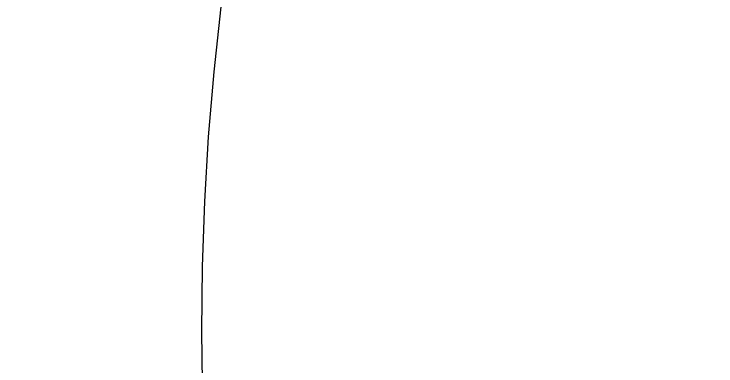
# Model space of a CAD drawing. Header units: inches. Extents: x 14 to 610, y 9 to 600.
# Drawn here: x 297.5 to 312.64, y 135.9 to 143.48 of the extents above; entities that cross this region are included whole.
import ezdxf
from ezdxf.enums import TextEntityAlignment as Align

# ---------------------------------------------------------------- set-up
doc = ezdxf.new("R2010")
doc.units = ezdxf.units.IN
doc.header["$MEASUREMENT"] = 0
doc.layers.add('A-FURN', color=7, linetype='Continuous')
doc.styles.get("Standard").update_dxf_attribs({"font": 'arial.ttf'})
doc.dimstyles.new("Jon's Style", dxfattribs={"dimscale": 0, "dimtxt": 4, "dimasz": 6, "dimexe": 1, "dimexo": 2, "dimgap": 2, "dimtad": 0, "dimtih": 1, "dimtoh": 1, "dimdec": 4, "dimzin": 3, "dimdsep": 46, "dimlunit": 4, "dimtxsty": 'Standard', "dimcen": 0.09, "dimadec": 0, "dimazin": 0, "dimtfac": 1, "dimtdec": 4, "dimtofl": 0, "dimtmove": 0, "dimatfit": 3, "dimfxl": 1, "dimtolj": 1, "dimtzin": 0, "dimarcsym": 0})

# ---------------------------------------------------------------- blocks, each defined once
blk = doc.blocks.new('*D50')
at = {"layer": 'A-FURN', "color": 0, "lineweight": -2, "transparency": 16777216}
for p, q in [((274.523, 134.464), (274.523, 113.694)), ((318.761, 134.464), (318.761, 113.694)), ((280.523, 114.694), (287.81, 114.694)), ((312.761, 114.694), (305.474, 114.694))]:
    blk.add_line(p, q, dxfattribs=at)
at = {"layer": 'A-FURN', "color": 0, "transparency": 16777216}
for points in [[(280.523, 115.694), (280.523, 113.694), (274.523, 114.694)], [(312.761, 115.694), (312.761, 113.694), (318.761, 114.694)]]:
    blk.add_solid(points, dxfattribs=at)
at = {"layer": 'Defpoints', "color": 0, "transparency": 16777216}
for p in [(274.523, 136.464), (318.761, 136.464), (274.523, 114.694)]:
    blk.add_point(p, dxfattribs=at)
at = {"layer": 'A-FURN', "color": 0, "transparency": 16777216, "insert": (296.642, 114.694), "char_height": 4, "attachment_point": 5}
blk.add_mtext('\\A1;3\'-8{\\H1x;\\S1/4;}"', dxfattribs=at)
blk = doc.blocks.new('P_5CS702BK')
at = {"layer": 'A-FURN', "color": 0, "linetype": 'Continuous', "lineweight": 0}
for p, q in [((-0.052, 17.215), (-1.449, 17.195)), ((1.346, 17.202), (-0.052, 17.215)), ((2.743, 17.154), (1.346, 17.202)), ((4.141, 17.071), (2.743, 17.154)), ((5.539, 16.953), (4.141, 17.071)), ((6.937, 16.802), (5.539, 16.953))]:
    blk.add_line(p, q, dxfattribs=at)
at = {"layer": 'A-FURN'}
blk.add_attdef('CAPTG', text='', height=7, dxfattribs=at).set_placement((-1, -3.819), align=Align.CENTER)
at = {"layer": 'A-FURN', "flags": 1}
for tag in ['CAPPN', 'CAPPD', 'CAPMG', 'CAPMC', 'CAPGC', 'CAPALIAS1', 'CAPALIAS2', 'CAPALIAS3', 'CAPBLDG', 'CAPFLOOR', 'CAPDEPT', 'CAPPERSON', 'CAPPL', 'CAPQT', 'CAPDH']:
    blk.add_attdef(tag, (0, 0), '', height=0.001, dxfattribs=at)

msp = doc.modelspace()

# ---------------------------------------------------------------- block references
at = {"layer": 'A-FURN', "rotation": 90}
msp.add_blockref('P_5CS702BK', (318.76114, 136.69974), dxfattribs=at)

# ---------------------------------------------------------------- dimensions: what is measured, and where the dimension line sits
at = {"layer": 'A-FURN'}
dim = msp.add_linear_dim(base=(274.52258, 114.69449), p1=(318.76114, 136.4638), p2=(274.52258, 136.4638), dimstyle="Jon's Style", override={"dimscale": 1}, dxfattribs=at)
dim.commit()
dim.dimension.update_dxf_attribs({"geometry": '*D50', "text_midpoint": (296.64186, 114.69449), "dimtype": 160})

doc.saveas('drawing.dxf')
